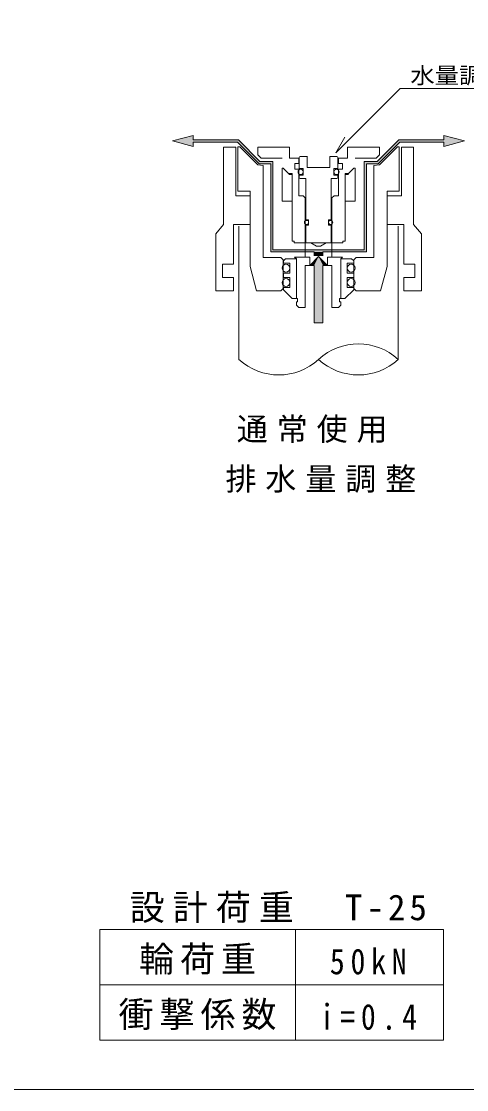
# Model space of a CAD drawing. Units: millimetres, scale not verified, with parts at other scales. Extents: x -2100 to 2100, y -1470 to 1470.
# Drawn here: x 449 to 1054, y -1470 to -22 of the extents above; entities that cross this region are included whole.
import ezdxf
from ezdxf.enums import TextEntityAlignment as Align

# ---------------------------------------------------------------- set-up
doc = ezdxf.new("R2010")
doc.units = ezdxf.units.MM
doc.header["$LTSCALE"] = 15
doc.linetypes.add('DASHED1', pattern=[1.8, 1.2, -0.6])
doc.linetypes.add('LONG_DASHED_DOTTED', pattern=[15.25, 12, -1.5, 0.25, -1.5])
doc.layers.add('0-0_図面枠', color=7, linetype='Continuous', lineweight=18)
doc.layers.add('2-0', color=7, linetype='Continuous', lineweight=18)
doc.styles.add('ＭＳ ゴシック', font='')
doc.styles.get('ＭＳ ゴシック').set_extended_font_data('MS Gothic')

msp = doc.modelspace()

# ---------------------------------------------------------------- linework, layer by layer
at = {"layer": '0-0_図面枠', "color": 5}
for p, q in [((555.74, -1252.84), (1022.13, -1252.84)), ((555.74, -1403.07), (555.74, -1252.84)), ((821.25, -1252.84), (821.25, -1403.07)), ((1022.13, -1252.84), (1022.13, -1403.07)), ((555.74, -1327.96), (1022.13, -1327.96)), ((555.74, -1403.07), (1022.13, -1403.07))]:
    msp.add_line(p, q, dxfattribs=at)
msp.add_lwpolyline([(2100, 1470), (-2100, 1470), (-2100, -1470), (2100, -1470)], close=True, dxfattribs=at)
at = {"layer": '2-0'}
for p, q in [((876.36, -199.76), (963.31, -112.8)), ((963.31, -112.8), (1185.99, -112.8)), ((876.36, -199.76), (888.45, -178.81)), ((723.75, -191.95), (723.75, -296.95)), ((723.75, -191.95), (740.25, -191.95)), ((743.25, -191.94), (743.25, -251.94)), ((813.5, -191.95), (770.25, -191.95)), ((813.5, -191.95), (770.25, -191.95)), ((770.25, -202.45), (770.25, -191.95)), ((770.25, -202.45), (770.25, -191.95)), ((770.25, -202.45), (774.75, -206.95)), ((770.25, -202.45), (774.75, -206.95)), ((935.25, -191.95), (891.99, -191.95)), ((891.99, -206.95), (891.99, -191.95)), ((935.25, -202.45), (930.75, -206.95)), ((959.24, -191.95), (935.24, -215.94)), ((935.25, -202.45), (935.25, -191.95)), ((959.25, -191.94), (959.24, -191.95)), ((962.25, -191.94), (959.25, -191.94)), ((962.25, -191.94), (962.25, -251.94)), ((803.25, -206.95), (774.75, -206.95)), ((803.25, -206.95), (774.75, -206.95)), ((777.75, -265.44), (777.75, -216.96)), ((826.5, -206.2), (826.5, -209.2)), ((826.5, -206.2), (826.5, -219.14)), ((837.75, -204.7), (828, -204.7)), ((877.5, -204.7), (868.2, -204.7)), ((879, -206.2), (879, -219.2)), ((885.15, -221.95), (885.15, -214.15)), ((930.75, -206.95), (902.25, -206.95)), ((935.24, -215.94), (927.75, -216.96)), ((927.75, -265.44), (927.75, -216.96)), ((803.25, -220.44), (804.75, -220.44)), ((803.25, -220.44), (803.25, -221.45)), ((803.25, -220.44), (803.25, -265.44)), ((812.25, -227.94), (816.75, -227.94)), ((816.75, -229.45), (812.25, -229.45)), ((816.75, -229.45), (812.25, -229.45)), ((816.75, -227.94), (816.75, -265.44)), ((816.75, -229.45), (816.75, -319.45)), ((816.75, -229.45), (816.75, -319.45)), ((825.75, -257.95), (825.75, -221.95)), ((826.5, -218.2), (826.5, -221.2)), ((832.05, -221.2), (826.5, -221.2)), ((832.05, -230.2), (826.5, -230.2)), ((826.5, -233.2), (826.5, -230.2)), ((832.05, -221.2), (832.05, -230.2)), ((840.29, -219.7), (865.21, -219.7)), ((879, -221.2), (873.45, -221.2)), ((873.45, -221.2), (873.45, -230.2)), ((879, -230.2), (873.45, -230.2)), ((879, -218.2), (879, -221.2)), ((879, -233.2), (879, -230.2)), ((879.75, -221.95), (885.15, -221.95)), ((879.75, -221.95), (879.75, -257.95)), ((879.75, -224.95), (879.75, -257.95)), ((888.75, -227.94), (888.75, -265.44)), ((893.25, -229.45), (888.75, -229.45)), ((902.25, -220.44), (900.75, -220.44)), ((828, -234.7), (834.75, -234.7)), ((834.75, -234.7), (835.5, -234.7)), ((835.5, -234.7), (835.5, -264.7)), ((877.5, -234.7), (870, -234.7)), ((870, -234.7), (870, -264.7)), ((759.75, -251.94), (743.25, -251.94)), ((831.75, -257.95), (825.75, -257.95)), ((945.75, -251.94), (962.25, -251.94)), ((945.75, -257.95), (945.75, -296.95)), ((777.75, -265.44), (777.75, -341.94)), ((803.25, -265.44), (816.75, -265.44)), ((835.5, -264.7), (835.5, -290.8)), ((870, -264.7), (870, -290.8)), ((927.75, -265.44), (927.75, -341.8)), ((723.75, -296.95), (713.25, -309.46)), ((737.25, -296.95), (759.75, -296.95)), ((737.25, -296.95), (737.25, -350.95)), ((744.75, -299.36), (744.75, -479.95)), ((835.5, -290.8), (839.25, -290.8)), ((835.5, -297.7), (839.25, -297.7)), ((835.5, -297.7), (835.5, -321.7)), ((839.25, -290.8), (839.25, -297.7)), ((866.25, -290.8), (870, -290.8)), ((866.25, -290.8), (866.25, -297.7)), ((866.25, -297.7), (870, -297.7)), ((870, -297.7), (870, -321.7)), ((968.25, -296.95), (945.75, -296.95)), ((960.75, -299.36), (960.75, -479.95)), ((968.25, -296.95), (968.25, -350.95)), ((713.25, -386.95), (713.25, -309.46)), ((992.25, -386.95), (992.25, -309.46)), ((819.75, -319.45), (816.75, -319.45)), ((819.75, -319.45), (819.75, -321.7)), ((819.75, -319.45), (819.75, -321.7)), ((834.75, -321.7), (819.75, -321.7)), ((835.5, -321.7), (842.25, -321.7)), ((840.75, -321.7), (842.25, -321.7)), ((842.25, -321.7), (850.04, -326.2)), ((842.25, -321.7), (863.25, -321.7)), ((850.04, -326.2), (855.45, -326.2)), ((863.25, -321.7), (855.45, -326.2)), ((863.25, -321.7), (864.75, -321.7)), ((863.25, -321.7), (870, -321.7)), ((870.75, -321.7), (885.75, -321.7)), ((885.75, -319.45), (885.75, -321.7)), ((801.75, -341.94), (777.75, -341.94)), ((804.75, -344.94), (804.75, -383.94)), ((805.05, -346.45), (808.05, -343.45)), ((805.05, -346.45), (805.05, -349.45)), ((822.6, -343.45), (808.05, -343.45)), ((840.75, -341.2), (820.28, -341.2)), ((822.75, -343.45), (820.28, -341.2)), ((822.6, -343.45), (822.6, -397.45)), ((822.75, -397.45), (822.75, -343.45)), ((840.75, -352.45), (852.75, -340.45)), ((840.75, -343.45), (840.75, -352.27)), ((864.75, -341.2), (864.75, -352.45)), ((864.75, -341.2), (885.21, -341.2)), ((864.75, -343.45), (864.75, -352.45)), ((882.75, -343.45), (885.21, -341.2)), ((882.75, -397.45), (882.75, -343.45)), ((882.9, -343.45), (882.9, -397.45)), ((897.45, -343.45), (882.9, -343.45)), ((900.45, -346.45), (897.45, -343.45)), ((903.75, -341.94), (900.75, -344.94)), ((900.75, -344.94), (900.75, -383.94)), ((903.75, -341.94), (927.75, -341.94)), ((927.75, -341.8), (927.75, -341.94)), ((722.25, -350.95), (737.25, -350.95)), ((813.75, -349.45), (805.05, -349.45)), ((813.75, -349.45), (813.75, -362.95)), ((834.75, -352.45), (834.75, -409.45)), ((840.75, -352.45), (834.75, -352.45)), ((840.75, -352.27), (840.75, -352.45)), ((858.75, -352.45), (858.75, -430.54)), ((870.75, -352.45), (864.75, -352.45)), ((870.75, -352.45), (870.75, -409.45)), ((983.25, -350.95), (968.25, -350.95)), ((983.25, -350.95), (983.25, -368.95)), ((805.05, -362.95), (805.05, -368.95)), ((813.75, -362.95), (805.05, -362.95)), ((813.75, -368.95), (805.05, -368.95)), ((813.75, -368.95), (813.75, -382.45)), ((900.45, -362.95), (891.75, -362.95)), ((968.25, -368.95), (968.25, -386.95)), ((983.25, -368.95), (968.25, -368.95)), ((713.25, -386.95), (737.25, -386.95)), ((801.75, -386.94), (768.59, -386.94)), ((804.75, -383.94), (801.75, -386.94)), ((805.05, -382.45), (805.05, -385.45)), ((813.75, -382.45), (805.05, -382.45)), ((805.05, -385.45), (817.05, -397.45)), ((900.45, -382.45), (891.75, -382.45)), ((900.75, -383.94), (903.75, -386.94)), ((903.75, -386.94), (936.9, -386.94)), ((992.25, -386.95), (968.25, -386.95)), ((822.75, -397.45), (817.05, -397.45)), ((824.25, -397.45), (822.75, -397.45)), ((822.75, -406.45), (822.75, -401.65)), ((824.25, -401.65), (822.75, -401.65)), ((824.25, -397.45), (824.25, -401.65)), ((882.75, -401.65), (881.25, -401.65)), ((882.75, -406.45), (882.75, -401.65)), ((888.45, -397.45), (882.9, -397.45)), ((822.75, -406.45), (825.75, -409.45)), ((834.75, -409.45), (825.75, -409.45))]:
    msp.add_line(p, q, dxfattribs=at)
at = {"layer": '2-0', "color": 5}
for p, q in [((682.67, -176.29), (654.68, -183.79)), ((682.67, -191.29), (654.68, -183.79)), ((682.67, -176.29), (682.67, -182.29)), ((743.91, -182.29), (682.67, -182.29)), ((682.67, -191.29), (682.67, -185.29)), ((742.67, -185.29), (682.67, -185.29)), ((771.92, -214.55), (742.67, -185.29)), ((773.16, -211.55), (743.91, -182.29)), ((932.33, -211.55), (961.58, -182.29)), ((933.57, -214.55), (962.82, -185.29)), ((961.58, -182.29), (1022.82, -182.29)), ((962.82, -185.29), (1022.82, -185.29)), ((1022.82, -176.29), (1050.81, -183.79)), ((1022.82, -176.29), (1022.82, -182.29)), ((1022.82, -191.29), (1050.81, -183.79)), ((1022.82, -191.29), (1022.82, -185.29)), ((787.79, -214.55), (771.92, -214.55)), ((790.79, -211.55), (773.16, -211.55)), ((787.79, -334.24), (787.79, -214.55)), ((790.79, -331.24), (790.79, -211.55)), ((914.7, -211.55), (932.33, -211.55)), ((914.7, -331.24), (914.7, -211.55)), ((917.7, -214.55), (933.57, -214.55)), ((917.7, -334.24), (917.7, -214.55)), ((852.75, -331.24), (790.79, -331.24)), ((852.75, -331.24), (914.7, -331.24)), ((846.75, -334.24), (787.79, -334.24)), ((846.75, -334.24), (846.75, -339.63)), ((858.75, -334.24), (917.7, -334.24)), ((858.75, -334.24), (858.75, -339.63))]:
    msp.add_line(p, q, dxfattribs=at)
at = {"layer": '2-0', "linetype": 'DASHED1'}
msp.add_line((837.3, -204.7), (837.3, -219.7), dxfattribs=at)
at = {"layer": '2-0', "linetype": 'LONG_DASHED_DOTTED'}
msp.add_line((834.75, -321.7), (870.75, -321.7), dxfattribs=at)
at = {"layer": '2-0'}
for points in [[(740.25, -191.95), (740.25, -257.95), (756.75, -257.95), (759.75, -257.95), (759.75, -296.95)], [(743.25, -191.94), (746.25, -191.94), (746.26, -191.95), (770.25, -215.94), (777.75, -216.96)], [(813.5, -191.95), (813.5, -206.95), (825.75, -206.95), (825.75, -214.15), (820.35, -214.15), (820.35, -221.95), (825.75, -221.95)], [(891.99, -191.95), (891.99, -206.95), (879.75, -206.95), (879.75, -214.15)], [(935.25, -202.45), (935.25, -191.95), (891.99, -191.95)], [(935.25, -202.45), (930.75, -206.95), (902.25, -206.95)], [(981.75, -191.95), (965.25, -191.95), (965.25, -257.95), (948.75, -257.95), (946.25, -257.95)], [(981.75, -191.95), (981.75, -296.95), (992.25, -309.46)], [(891.99, -206.95), (879.75, -206.95), (879.75, -214.15), (885.15, -214.15)], [(812.25, -227.94), (812, -227.69), (804.75, -220.44)], [(888.75, -229.45), (888.75, -319.45), (885.75, -319.45), (885.75, -321.7)], [(902.25, -220.44), (902.25, -265.44), (888.75, -265.44)], [(888.75, -227.94), (893.25, -227.94), (900.75, -220.44)], [(893.25, -229.45), (888.75, -229.45), (888.75, -319.45)], [(759.75, -251.94), (759.75, -293.94), (759.75, -353.94), (768.59, -386.94)], [(831.75, -257.95), (834.75, -260.95), (834.75, -341.03)], [(879.75, -257.95), (873.75, -257.95), (870.75, -260.95), (870.75, -341.2)], [(945.75, -251.94), (945.75, -293.94), (945.75, -353.94), (936.9, -386.94)], [(801.75, -341.94), (804.75, -344.94), (801.75, -341.94)], [(840.75, -341.2), (840.75, -352.45), (846.75, -352.45), (846.75, -430.54), (858.75, -430.54)], [(858.75, -352.45), (864.75, -352.45), (852.75, -340.45)], [(900.45, -346.45), (900.45, -349.45), (891.75, -349.45), (891.75, -362.95)], [(722.25, -350.95), (722.25, -368.95), (737.25, -368.95), (737.25, -386.95)], [(900.45, -362.95), (900.45, -368.95), (891.75, -368.95), (891.75, -382.45)], [(900.45, -382.45), (900.45, -385.45), (888.45, -397.45)], [(882.75, -397.45), (881.25, -397.45), (881.25, -401.65)], [(882.75, -406.45), (879.75, -409.45), (870.75, -409.45)]]:
    msp.add_lwpolyline(points, dxfattribs=at)
at = {"layer": '2-0', "linetype": 'DASHED1'}
msp.add_lwpolyline([(868.2, -204.7), (868.2, -219.7), (837.3, -219.7)], dxfattribs=at)
at = {"layer": '2-0'}
for centre, radius in [((828.45, -225.7), 3.6), ((877.05, -225.7), 3.6), ((836.4, -294.25), 2.85), ((869.1, -294.25), 2.85), ((808.5, -356.2), 5.25), ((897, -356.2), 5.25), ((808.5, -375.7), 5.25), ((897, -375.7), 5.25)]:
    msp.add_circle(centre, radius, dxfattribs=at)
for centre, radius, start, end in [((828, -206.2), 1.5, 90, 180), ((877.5, -206.2), 1.5, 0, 90), ((828, -233.2), 1.5, 180, 270), ((877.5, -233.2), 1.5, 270, 0), ((906.75, -538.87), 79.93, 47.49899, 132.50101), ((798.75, -421.02), 79.93, 227.49899, 312.50101), ((906.75, -421.02), 79.93, 227.49899, 312.50101)]:
    msp.add_arc(centre, radius, start, end, dxfattribs=at)
at = {"layer": '2-0', "color": 131}
for points in [[(682.67, -191.29), (682.67, -176.29), (654.68, -183.79)], [(682.67, -182.29), (682.67, -185.29), (743.91, -182.29), (742.67, -185.29)], [(743.91, -182.29), (742.67, -185.29), (771.92, -214.55)], [(771.92, -214.55), (773.16, -211.55), (743.91, -182.29)], [(933.57, -214.55), (932.33, -211.55), (961.58, -182.29)], [(961.58, -182.29), (962.82, -185.29), (933.57, -214.55)], [(1022.82, -182.29), (1022.82, -185.29), (961.58, -182.29), (962.82, -185.29)], [(1022.82, -191.29), (1022.82, -176.29), (1050.81, -183.79)], [(771.92, -214.55), (790.79, -211.55), (773.16, -211.55)], [(771.92, -214.55), (787.79, -214.55), (790.79, -211.55)], [(787.79, -214.55), (787.79, -334.24), (790.79, -211.55), (790.79, -331.24)], [(917.7, -214.55), (917.7, -334.24), (914.7, -211.55), (914.7, -331.24)], [(933.57, -214.55), (917.7, -214.55), (914.7, -211.55)], [(933.57, -214.55), (914.7, -211.55), (932.33, -211.55)], [(917.7, -334.24), (790.79, -331.24), (787.79, -334.24)], [(917.7, -334.24), (914.7, -331.24), (790.79, -331.24)], [(852.75, -340.45), (840.75, -352.27), (846.75, -352.45)], [(846.75, -339.63), (858.75, -339.63), (858.75, -334.24)], [(846.75, -334.24), (846.75, -339.63), (858.75, -334.24)], [(852.75, -340.45), (846.75, -352.45), (846.75, -430.54)], [(852.75, -340.45), (846.75, -430.54), (858.75, -430.54)], [(852.75, -340.45), (858.75, -430.54), (858.75, -352.45)], [(852.75, -340.45), (858.75, -352.45), (864.75, -352.45)]]:
    msp.add_solid(points, dxfattribs=at)

# ---------------------------------------------------------------- texts
at = {"layer": '0-0_図面枠', "char_height": 34.84, "attachment_point": 7, "style": 'ＭＳ ゴシック'}
for s, insert in [('\\T1.23;設計荷重\u3000T-25', (596.36, -1244.07)), ('\\T1.17;輪荷重', (609.14, -1314.16)), ('\\T1.39;\\W0.85;50kN', (868.11, -1314.16)), ('\\T1.17;衝撃係数', (581.34, -1389.27)), ('\\T1.39;\\W0.85;i=0.4', (854.21, -1389.27))]:
    msp.add_mtext(s, dxfattribs=dict(at, insert=insert))
at = {"layer": '2-0', "style": 'ＭＳ ゴシック', "width": 1.1}
msp.add_text('水量調整バルブ', height=21.99, dxfattribs=at).set_placement((977.31, -112.55), align=Align.BOTTOM_LEFT)
at = {"layer": '2-0', "char_height": 30.79, "attachment_point": 7, "style": 'ＭＳ ゴシック'}
for s, insert in [('\\T1.29;通常使用', (741.8, -593.27)), ('\\T1.29;排水量調整', (726.44, -660.87))]:
    msp.add_mtext(s, dxfattribs=dict(at, insert=insert))

doc.saveas('drawing.dxf')
